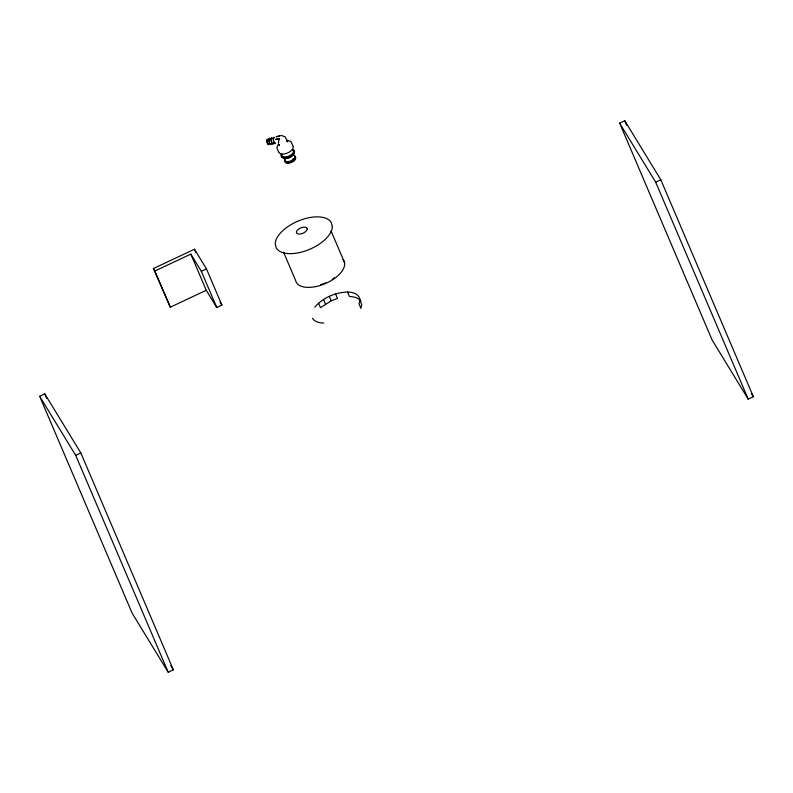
<?xml version="1.0" encoding="UTF-8"?>
<svg xmlns="http://www.w3.org/2000/svg" width="793" height="793" viewBox="0 0 793 793"><rect width="100%" height="100%" fill="white"/><g stroke="black" fill="none" stroke-linecap="round" stroke-linejoin="round"><path stroke-width="1.19" d="M279.305 144.861L279.295 145.516L279.205 144.673M278.531 142.433L278.492 142.948L278.888 139.598M278.482 143.939L276.856 147.647L278.531 151.85M314.771 307.178C322.85 297.752 335.251 292.389 347.582 292.032A25.584 12.866 -23.1 0 1 358.912 296.84L360.835 301.35A25.584 12.866 -23.1 0 0 349.505 296.552L347.582 292.032M335.518 293.925L337.451 298.446L331.226 300.834L320.491 307.694L318.558 303.184M279.78 136.009L276.133 136.812L280.345 135.662M153.396 268.559L194.463 249.23L206.477 268.906L221.901 305.057L216.767 307.476L206.249 290.258L190.826 254.107L154.903 271.018L153.396 268.559L170.326 307.178L206.249 290.258M190.826 254.107L201.343 271.325L206.477 268.906M39.65 396.292L44.785 393.873L80.827 452.912L173.35 669.837L168.215 672.246L132.173 613.217L39.65 396.292L75.692 455.331L168.215 672.246M619.65 123.163L624.785 120.754L660.827 179.783L753.35 396.708L748.215 399.127L712.173 340.088L619.65 123.163L655.692 182.202L748.215 399.127M75.692 455.331L80.827 452.912M655.692 182.202L660.827 179.783M281.406 135.434L285.202 136.911L287.69 141.749L286.342 141.124M286.759 140.222L290.853 141.372L293.192 146.408M751.417 393.546L753.35 396.708M219.998 301.955L221.901 305.057M170.782 665.614L173.35 669.837M624.785 120.754L626.718 125.294M331.058 230.922L344.549 262.562M329.293 296.314L331.226 300.834M323.514 299.476L325.437 303.997M283.587 252.233L295.63 280.474A26.149 13.154 -23.1 0 0 325.913 283.329A26.149 13.154 -23.1 0 0 343.022 259.48M194.463 249.23L195.911 252.62M201.343 271.325L216.767 307.476M154.903 271.018L170.326 307.178M44.785 393.873L46.718 398.413M323.851 323.058A25.584 12.866 -23.1 0 1 312.521 318.261M295.383 157.123A5.7 2.865 -23.1 0 1 291.021 162.605A5.7 2.865 -23.1 0 1 285.093 160.939M268.49 143.949A2.201 0.664 77.5 0 1 267.162 141.868A2.201 0.664 77.5 0 1 267.737 139.984M294.044 155.121A5.69 2.865 -23.1 0 1 291.061 160.791A5.69 2.865 -23.1 0 1 284.459 159.413M293.321 158.759A4.837 2.438 -23.1 0 1 292.468 159.492M295.502 157.262A5.7 2.865 -23.1 0 1 289.405 162.496A5.7 2.865 -23.1 0 1 285.252 159.532M294.481 156.112A5.7 2.865 -23.1 0 1 295.165 156.598M292.895 160.483A4.837 2.438 -23.1 0 1 291.864 161.138M292.359 149.808A6.275 3.152 -23.1 0 1 289.068 156.062A6.275 3.152 -23.1 0 1 281.783 154.546M292.944 149.371A7.058 3.549 -23.1 0 1 288.394 156.766A7.058 3.549 -23.1 0 1 281.525 153.624M293.123 146.844A7.613 3.826 -23.1 0 1 286.848 153.267A7.613 3.826 -23.1 0 1 278.908 152.127M275.25 143.067A2.825 0.852 77.5 0 1 273.535 140.391A2.825 0.852 77.5 0 1 274.269 137.962M294.114 150.729A7.058 3.549 -23.1 0 1 287.849 157.807A7.058 3.549 -23.1 0 1 281.842 154.367M270.869 144.039A2.825 0.852 77.5 0 1 269.095 141.005A2.825 0.852 77.5 0 1 270.165 139.31M273.426 143.008A3.291 0.991 77.5 0 1 272.088 143.464A3.291 0.991 77.5 0 1 271.037 138.924A3.291 0.991 77.5 0 1 272.376 138.478M273.189 143.216A2.825 0.852 77.5 0 1 271.414 141.243A2.825 0.852 77.5 0 1 272.078 138.448M275.538 143.097A3.291 0.991 77.5 0 1 273.476 140.797A3.291 0.991 77.5 0 1 274.249 137.546M271.156 144.068A3.291 0.991 77.5 0 1 269.689 143.553A3.291 0.991 77.5 0 1 268.857 139.201A3.291 0.991 77.5 0 1 270.185 138.963M268.877 143.692A2.825 0.852 77.5 0 1 267.816 144.217A2.825 0.852 77.5 0 1 266.815 140.579A2.825 0.852 77.5 0 1 267.697 139.419M293.707 153.089A5.69 2.865 -23.1 0 1 289.703 157.609A5.69 2.865 -23.1 0 1 283.418 157.698M334.349 277.808A25.009 12.579 -23.1 0 1 332.317 279.215M325.715 282.794A25.009 12.579 -23.1 0 1 320.63 284.727M359.784 300.111L359.011 303.888L360.934 308.408L361.707 304.621L359.784 300.111M279.156 138.666L275.508 139.469L279.146 138.676L279.671 139.191L279.156 138.666M332.317 226.451L331.296 222.565A30.332 15.255 -23.1 0 0 299.883 220.365A30.332 15.255 -23.1 0 0 275.25 244.036L276.261 247.922A30.332 15.255 -23.1 0 0 307.684 250.122A30.332 15.255 -23.1 0 0 332.317 226.451M307.228 228.909L307.03 228.166A5.779 2.904 -23.1 0 0 298.277 229.306A5.779 2.904 -23.1 0 0 299.526 234.084A5.779 2.904 -23.1 0 0 307.228 228.909"/></g></svg>
